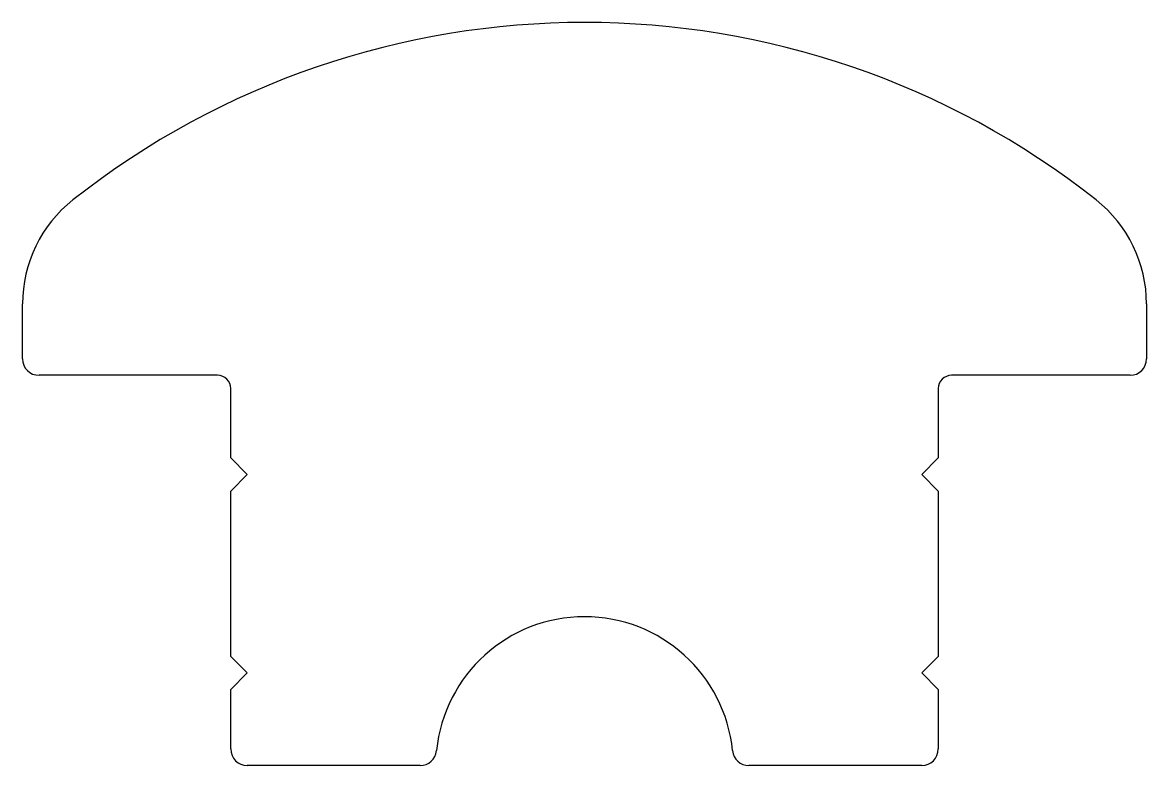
# Model space of a CAD drawing. Extents: x 3115.8 to 3132.8, y 2292.5 to 2303.7.
import ezdxf

# ---------------------------------------------------------------- set-up
doc = ezdxf.new("R2010")
doc.units = 0
doc.layers.get('0').update_dxf_attribs({"linetype": 'CONTINUOUS'})

msp = doc.modelspace()

# ---------------------------------------------------------------- linework, layer by layer
for p, q in [((3115.826, 2298.622), (3115.826, 2299.453)), ((3132.826, 2299.453), (3132.826, 2298.622)), ((3118.776, 2298.372), (3116.076, 2298.372)), ((3132.576, 2298.372), (3129.876, 2298.372)), ((3118.976, 2297.122), (3118.976, 2298.172)), ((3129.676, 2298.172), (3129.676, 2297.122)), ((3119.226, 2296.872), (3118.976, 2297.122)), ((3129.676, 2297.122), (3129.426, 2296.872)), ((3118.976, 2296.622), (3119.226, 2296.872)), ((3129.426, 2296.872), (3129.676, 2296.622)), ((3118.976, 2294.122), (3118.976, 2296.622)), ((3129.676, 2296.622), (3129.676, 2294.122)), ((3119.226, 2293.872), (3118.976, 2294.122)), ((3129.676, 2294.122), (3129.426, 2293.872)), ((3118.976, 2293.622), (3119.226, 2293.872)), ((3129.426, 2293.872), (3129.676, 2293.622)), ((3118.976, 2292.722), (3118.976, 2293.622)), ((3129.676, 2293.622), (3129.676, 2292.722)), ((3121.838, 2292.472), (3119.226, 2292.472)), ((3129.426, 2292.472), (3126.813, 2292.472))]:
    msp.add_line(p, q)
for centre, radius, start, end in [((3124.326, 2291.207), 12.5, 51.7534, 128.2466), ((3117.826, 2299.453), 2, 128.2466, 180), ((3130.826, 2299.453), 2, 0, 51.7534), ((3116.076, 2298.622), 0.25, 180, 270), ((3132.576, 2298.622), 0.25, 270, 0), ((3118.776, 2298.172), 0.2, 0, 90), ((3129.876, 2298.172), 0.2, 90, 180), ((3124.326, 2292.472), 2.25, 5.7392, 174.2608), ((3119.226, 2292.722), 0.25, 180, 270), ((3121.838, 2292.722), 0.25, 270, 354.2608), ((3126.813, 2292.722), 0.25, 185.7392, 270), ((3129.426, 2292.722), 0.25, 270, 0)]:
    msp.add_arc(centre, radius, start, end)

doc.saveas('drawing.dxf')
